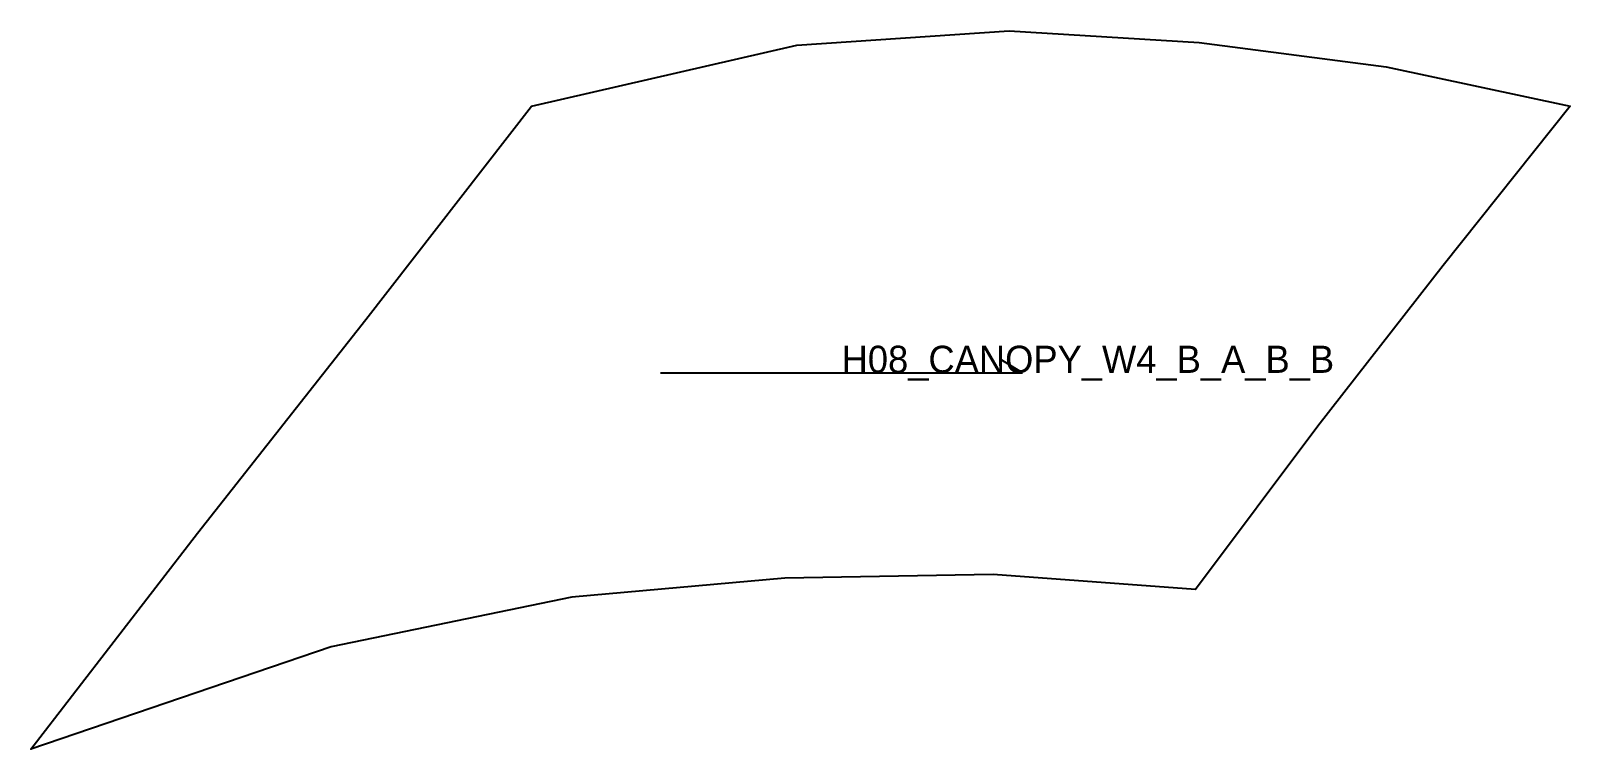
# Model space of a CAD drawing. Header units: millimetres. Extents: x -111 to 229, y -142 to 17.
import ezdxf

# ---------------------------------------------------------------- set-up
doc = ezdxf.new("R2010")
doc.units = ezdxf.units.MM
for name, color, linetype in [('CUT', 1, 'Continuous'), ('GRAIN', 3, 'Continuous'), ('LABEL', 7, 'Continuous'), ('SEW', 5, 'Continuous')]:
    doc.layers.add(name, color=color, linetype=linetype)

msp = doc.modelspace()

# ---------------------------------------------------------------- linework, layer by layer
at = {"layer": 'CUT'}
msp.add_lwpolyline([(0, 0), (58.57, 13.54), (105.51, 16.68), (147.46, 14.09), (188.84, 8.7), (229.47, 0), (201.44, -35.18), (173.69, -70.67), (146.7, -106.77), (101.96, -103.45), (55.96, -104.26), (8.87, -108.46), (-44.28, -119.45), (-110.64, -142.05), (-73.84, -94.3), (-36.6, -47.14), (0, 0)], close=True, dxfattribs=at)
at = {"layer": 'GRAIN'}
for p, q in [((108.5, -58.9), (103.5, -55.9)), ((28.5, -58.9), (108.5, -58.9))]:
    msp.add_line(p, q, dxfattribs=at)
at = {"layer": 'SEW'}
msp.add_lwpolyline([(0, 0), (58.57, 13.54), (105.51, 16.68), (147.46, 14.09), (188.84, 8.7), (229.47, 0), (201.44, -35.18), (173.69, -70.67), (146.7, -106.77), (101.96, -103.45), (55.96, -104.26), (8.87, -108.46), (-44.28, -119.45), (-110.64, -142.05), (-73.84, -94.3), (-36.6, -47.14)], close=True, dxfattribs=at)

# ---------------------------------------------------------------- texts
at = {"layer": 'LABEL'}
msp.add_text('H08_CANOPY_W4_B_A_B_B', height=6, dxfattribs=at).set_placement((68.5, -58.9))

doc.saveas('drawing.dxf')
